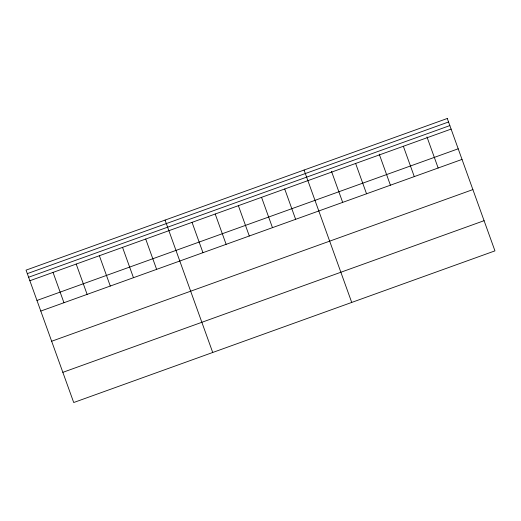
<?xml version="1.0" encoding="UTF-8"?>
<svg xmlns="http://www.w3.org/2000/svg" width="521" height="521" viewBox="0 0 521 521"><rect width="100%" height="100%" fill="white"/><g stroke="black" fill="none" stroke-linecap="round" stroke-linejoin="round"><path stroke-width="0.78" d="M27.313 273.629L448.548 121.979M28.609 277.237L449.844 125.587M29.873 280.741L451.108 129.084M36.965 300.454L458.2 148.798M40.788 311.063L462.023 159.413M51.651 341.248L472.886 189.592M62.846 372.339L484.087 220.689M426.966 136.925L438.154 168.003M403.365 146.271L414.28 176.599M379.223 154.112L390.411 185.189M355.628 163.464L366.543 193.786M331.486 171.298L342.675 202.376M304.069 170.041L351.727 302.434M284.72 188.993L295.635 219.315M261.549 197.329L272.463 227.651M238.384 205.671L249.299 235.993M215.212 214.014L226.134 244.336M192.047 222.356L202.962 252.678M165.059 220.083L212.724 352.476M145.711 239.035L156.626 269.357M122.539 247.377L133.461 277.7M99.374 255.72L110.289 286.042M76.203 264.056L87.124 294.385M53.038 272.398L63.953 302.721M447.285 118.475L26.05 270.132L73.715 402.525L494.95 250.868L447.285 118.475"/></g></svg>
